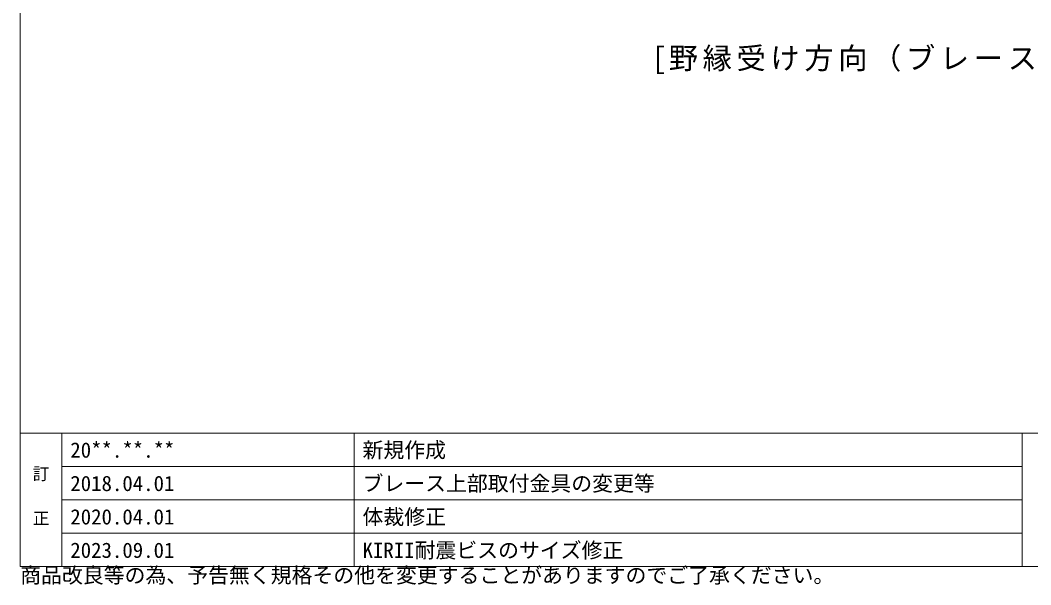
# Model space of a CAD drawing. Units: millimetres on the paper, with parts at other scales. Extents: x -195 to 195, y -135 to 133.
# Drawn here: x -195 to -74, y -134.7 to -67.1 of the extents above; entities that cross this region are included whole.
import ezdxf
from ezdxf.enums import TextEntityAlignment as Align

# ---------------------------------------------------------------- set-up
doc = ezdxf.new("R2010")
doc.units = ezdxf.units.MM
doc.layers.add('5-E_補助線', color=7, linetype='Continuous')
doc.layers.add('F-6_文字', color=7, linetype='Continuous')
doc.layers.add('F-3_野縁', color=7, linetype='Continuous', lineweight=18)
doc.styles.add('ＭＳ ゴシック', font='')
doc.styles.get('ＭＳ ゴシック').set_extended_font_data('MS Gothic')

msp = doc.modelspace()

# ---------------------------------------------------------------- linework, layer by layer
at = {"layer": 'F-3_野縁', "color": 3}
for p, q in [((-195, 132.5), (-195, -132.5)), ((-195, -116.5), (195, -116.5)), ((-75, -116.5), (-75, -132.5)), ((-195, -132.5), (195, -132.5))]:
    msp.add_line(p, q, dxfattribs=at)
at = {"layer": 'F-3_野縁'}
msp.add_line((-190, -116.5), (-190, -132.5), dxfattribs=at)
at = {"layer": 'F-3_野縁', "color": 4, "lineweight": 9}
for p, q in [((-190, -116.5), (-190, -132.5)), ((-155, -116.5), (-155, -132.5)), ((-190, -120.5), (-75, -120.5)), ((-190, -124.5), (-75, -124.5)), ((-190, -128.5), (-75, -128.5))]:
    msp.add_line(p, q, dxfattribs=at)

# ---------------------------------------------------------------- texts
at = {"layer": '5-E_補助線', "insert": (-119.344, -73.488), "char_height": 2.566, "attachment_point": 7, "style": 'ＭＳ ゴシック'}
msp.add_mtext('\\T1.16;[野縁受け方向（ブレース材V字）]', dxfattribs=at)
at = {"layer": 'F-6_文字', "style": 'ＭＳ ゴシック'}
for s, height, p in [('新規作成', 1.833, (-154, -120)), ('20**.**.**', 1.833, (-189, -120)), ('訂', 1.466, (-193.5, -122.546)), ('2018.04.01', 1.833, (-189, -124)), ('ブレース上部取付金具の変更等', 1.833, (-154, -124)), ('2020.04.01', 1.833, (-189, -128)), ('体裁修正', 1.833, (-154, -128)), ('正', 1.466, (-193.5, -127.881)), ('KIRII耐震ビスのサイズ修正', 1.833, (-154, -132)), ('2023.09.01', 1.833, (-189, -132)), ('商品改良等の為、予告無く規格その他を変更することがありますのでご了承ください。', 1.833, (-195, -135))]:
    msp.add_text(s, height=height, dxfattribs=at).set_placement(p, align=Align.BOTTOM_LEFT)

doc.saveas('drawing.dxf')
